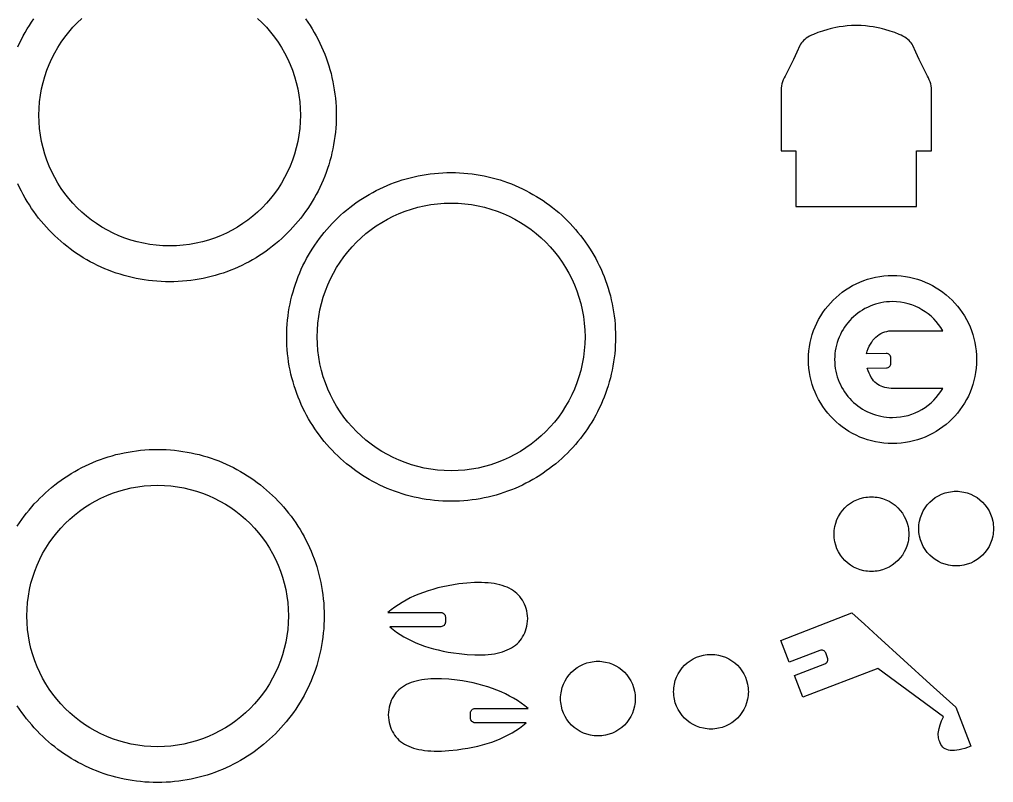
# Model space of a CAD drawing. Extents: x 0.1 to 14, y 0.2 to 11.9.
# Drawn here: x 6 to 13.82, y 0.16 to 6.29 of the extents above; entities that cross this region are included whole.
import ezdxf

# ---------------------------------------------------------------- set-up
doc = ezdxf.new("R2010")
doc.units = 0
doc.layers.add('Harley 2', color=1, linetype='CONTINUOUS')

msp = doc.modelspace()

# ---------------------------------------------------------------- linework, layer by layer
at = {"layer": 'Harley 2'}
for points in [[(5.9839, 6.0735), (5.9977, 6.103), (6.0121, 6.132), (6.0272, 6.1606), (6.043, 6.1889), (6.0594, 6.2167), (6.0765, 6.244), (6.0942, 6.2709), (6.1125, 6.2974)], [(8.2939, 6.2974), (8.3123, 6.2709), (8.33, 6.244), (8.3471, 6.2167), (8.3635, 6.1889), (8.3793, 6.1606), (8.3944, 6.132), (8.4088, 6.103), (8.4226, 6.0735), (8.4356, 6.0437), (8.448, 6.0135), (8.4596, 5.983), (8.4705, 5.9521), (8.4806, 5.9208), (8.49, 5.8893), (8.4986, 5.8574), (8.5065, 5.8252), (8.5136, 5.7927), (8.5198, 5.7599), (8.5253, 5.7268), (8.53, 5.6935), (8.5338, 5.6599), (8.5368, 5.6261), (8.539, 5.592), (8.5403, 5.5577), (8.5407, 5.5232), (8.5403, 5.4886), (8.539, 5.4543), (8.5368, 5.4203), (8.5338, 5.3864), (8.53, 5.3528), (8.5253, 5.3195), (8.5198, 5.2864), (8.5136, 5.2536), (8.5065, 5.2211), (8.4986, 5.1889), (8.49, 5.157), (8.4806, 5.1255), (8.4705, 5.0942), (8.4596, 5.0633), (8.448, 5.0328), (8.4356, 5.0026), (8.4226, 4.9728), (8.4088, 4.9434), (8.3944, 4.9143), (8.3793, 4.8857), (8.3635, 4.8575), (8.3471, 4.8297), (8.33, 4.8023), (8.3123, 4.7754), (8.2939, 4.749), (8.275, 4.723), (8.2554, 4.6975), (8.2353, 4.6724), (8.2145, 4.6479), (8.1932, 4.6239), (8.1714, 4.6004), (8.149, 4.5775), (8.126, 4.555), (8.1025, 4.5332), (8.0785, 4.5119), (8.054, 4.4911), (8.0289, 4.471), (8.0034, 4.4514), (7.9774, 4.4325), (7.951, 4.4141), (7.9241, 4.3964), (7.8967, 4.3793), (7.8689, 4.3629), (7.8407, 4.3471), (7.8121, 4.332), (7.783, 4.3176), (7.7536, 4.3038), (7.7238, 4.2908), (7.6936, 4.2785), (7.6631, 4.2668), (7.6322, 4.256), (7.6009, 4.2458), (7.5694, 4.2364), (7.5375, 4.2278), (7.5053, 4.2199), (7.4728, 4.2128), (7.44, 4.2066), (7.4069, 4.2011), (7.3736, 4.1964), (7.34, 4.1926), (7.3061, 4.1896), (7.2721, 4.1874), (7.2378, 4.1861), (7.2032, 4.1857), (7.1687, 4.1861), (7.1344, 4.1874), (7.1003, 4.1896), (7.0665, 4.1926), (7.0329, 4.1964), (6.9996, 4.2011), (6.9665, 4.2066), (6.9337, 4.2128), (6.9012, 4.2199), (6.869, 4.2278), (6.8371, 4.2364), (6.8056, 4.2458), (6.7743, 4.256), (6.7434, 4.2668), (6.7129, 4.2785), (6.6827, 4.2908), (6.6529, 4.3038), (6.6234, 4.3176), (6.5944, 4.332), (6.5658, 4.3471), (6.5375, 4.3629), (6.5098, 4.3793), (6.4824, 4.3964), (6.4555, 4.4141), (6.429, 4.4325), (6.403, 4.4514), (6.3775, 4.471), (6.3525, 4.4911), (6.328, 4.5119), (6.304, 4.5332), (6.2805, 4.555), (6.2575, 4.5775), (6.2351, 4.6004), (6.2132, 4.6239), (6.1919, 4.6479), (6.1712, 4.6724), (6.151, 4.6975), (6.1315, 4.723), (6.1125, 4.749), (6.0942, 4.7754), (6.0765, 4.8023), (6.0594, 4.8297), (6.043, 4.8575), (6.0272, 4.8857), (6.0121, 4.9143), (5.9977, 4.9434), (5.9839, 4.9728)], [(7.9092, 6.3004), (7.9457, 6.2656), (7.9804, 6.2291), (8.0134, 6.191), (8.0446, 6.1514), (8.0739, 6.1102), (8.1012, 6.0676), (8.1265, 6.0236), (8.1497, 5.9783), (8.1707, 5.9318), (8.1895, 5.8841), (8.206, 5.8354), (8.2202, 5.7855), (8.2319, 5.7347), (8.2411, 5.683), (8.2478, 5.6305), (8.2519, 5.5772), (8.2532, 5.5232), (8.2519, 5.4691), (8.2478, 5.4158), (8.2411, 5.3633), (8.2319, 5.3116), (8.2202, 5.2608), (8.206, 5.211), (8.1895, 5.1622), (8.1707, 5.1145), (8.1497, 5.068), (8.1265, 5.0227), (8.1012, 4.9787), (8.0739, 4.9361), (8.0446, 4.895), (8.0134, 4.8553), (7.9804, 4.8172), (7.9457, 4.7807), (7.9092, 4.746), (7.8711, 4.713), (7.8314, 4.6818), (7.7903, 4.6525), (7.7477, 4.6252), (7.7037, 4.5999), (7.6584, 4.5767), (7.6119, 4.5557), (7.5642, 4.5369), (7.5154, 4.5204), (7.4656, 4.5062), (7.4148, 4.4945), (7.3631, 4.4853), (7.3106, 4.4786), (7.2573, 4.4745), (7.2032, 4.4732), (7.1492, 4.4745), (7.0959, 4.4786), (7.0434, 4.4853), (6.9917, 4.4945), (6.9409, 4.5062), (6.891, 4.5204), (6.8423, 4.5369), (6.7946, 4.5557), (6.7481, 4.5767), (6.7028, 4.5999), (6.6588, 4.6252), (6.6162, 4.6525), (6.5751, 4.6818), (6.5354, 4.713), (6.4973, 4.746), (6.4608, 4.7807), (6.426, 4.8172), (6.393, 4.8553), (6.3619, 4.895), (6.3326, 4.9361), (6.3053, 4.9787), (6.28, 5.0227), (6.2568, 5.068), (6.2358, 5.1145), (6.217, 5.1622), (6.2005, 5.211), (6.1863, 5.2608), (6.1746, 5.3116), (6.1653, 5.3633), (6.1587, 5.4158), (6.1546, 5.4691), (6.1532, 5.5232), (6.1546, 5.5772), (6.1587, 5.6305), (6.1653, 5.683), (6.1746, 5.7347), (6.1863, 5.7855), (6.2005, 5.8354), (6.217, 5.8841), (6.2358, 5.9318), (6.2568, 5.9783), (6.28, 6.0236), (6.3053, 6.0676), (6.3326, 6.1102), (6.3619, 6.1514), (6.393, 6.191), (6.426, 6.2291), (6.4608, 6.2656), (6.4973, 6.3004)], [(5.9795, 2.2227), (5.9972, 2.2496), (6.0156, 2.2761), (6.0345, 2.3021), (6.0541, 2.3276), (6.0742, 2.3526), (6.095, 2.3771), (6.1163, 2.4011), (6.1381, 2.4246), (6.1606, 2.4476), (6.1835, 2.47), (6.207, 2.4919), (6.231, 2.5132), (6.2555, 2.5339), (6.2806, 2.5541), (6.3061, 2.5736), (6.3321, 2.5926), (6.3585, 2.6109), (6.3854, 2.6286), (6.4128, 2.6457), (6.4406, 2.6622), (6.4688, 2.6779), (6.4974, 2.693), (6.5265, 2.7075), (6.5559, 2.7212), (6.5857, 2.7343), (6.6159, 2.7466), (6.6464, 2.7582), (6.6773, 2.7691), (6.7086, 2.7792), (6.7401, 2.7886), (6.772, 2.7973), (6.8042, 2.8051), (6.8367, 2.8122), (6.8695, 2.8185), (6.9026, 2.824), (6.9359, 2.8286), (6.9695, 2.8325), (7.0034, 2.8355), (7.0374, 2.8376), (7.0717, 2.839), (7.1063, 2.8394), (7.1063, 2.8394), (7.1408, 2.839), (7.1751, 2.8376), (7.2092, 2.8355), (7.243, 2.8325), (7.2766, 2.8286), (7.3099, 2.824), (7.343, 2.8185), (7.3758, 2.8122), (7.4083, 2.8051), (7.4405, 2.7973), (7.4724, 2.7886), (7.5039, 2.7792), (7.5352, 2.7691), (7.5661, 2.7582), (7.5966, 2.7466), (7.6268, 2.7343), (7.6566, 2.7212), (7.6861, 2.7075), (7.7151, 2.693), (7.7437, 2.6779), (7.772, 2.6622), (7.7998, 2.6457), (7.8271, 2.6286), (7.854, 2.6109), (7.8805, 2.5926), (7.9065, 2.5736), (7.932, 2.5541), (7.957, 2.5339), (7.9815, 2.5132), (8.0055, 2.4919), (8.029, 2.47), (8.052, 2.4476), (8.0744, 2.4246), (8.0963, 2.4011), (8.1176, 2.3771), (8.1383, 2.3526), (8.1585, 2.3276), (8.178, 2.3021), (8.197, 2.2761), (8.2153, 2.2496), (8.233, 2.2227), (8.2501, 2.1954), (8.2665, 2.1676), (8.2823, 2.1394), (8.2974, 2.1107), (8.3118, 2.0817), (8.3256, 2.0523), (8.3386, 2.0224), (8.351, 1.9923), (8.3626, 1.9617), (8.3735, 1.9308), (8.3836, 1.8996), (8.393, 1.868), (8.4016, 1.8361), (8.4095, 1.8039), (8.4166, 1.7714), (8.4229, 1.7386), (8.4283, 1.7055), (8.433, 1.6722), (8.4369, 1.6386), (8.4399, 1.6048), (8.442, 1.5707), (8.4433, 1.5364), (8.4438, 1.5019), (8.4433, 1.4674), (8.442, 1.4331), (8.4399, 1.399), (8.4369, 1.3652), (8.433, 1.3316), (8.4283, 1.2982), (8.4229, 1.2652), (8.4166, 1.2324), (8.4095, 1.1999), (8.4016, 1.1677), (8.393, 1.1358), (8.3836, 1.1042), (8.3735, 1.073), (8.3626, 1.0421), (8.351, 1.0115), (8.3386, 0.9813), (8.3256, 0.9515), (8.3118, 0.9221), (8.2974, 0.893), (8.2823, 0.8644), (8.2665, 0.8362), (8.2501, 0.8084), (8.233, 0.781), (8.2153, 0.7541), (8.197, 0.7277), (8.178, 0.7017), (8.1585, 0.6762), (8.1383, 0.6512), (8.1176, 0.6266), (8.0963, 0.6026), (8.0744, 0.5791), (8.052, 0.5562), (8.029, 0.5338), (8.0055, 0.5119), (7.9815, 0.4906), (7.957, 0.4698), (7.932, 0.4497), (7.9065, 0.4301), (7.8805, 0.4112), (7.854, 0.3928), (7.8271, 0.3751), (7.7998, 0.358), (7.772, 0.3416), (7.7437, 0.3258), (7.7151, 0.3107), (7.6861, 0.2963), (7.6566, 0.2826), (7.6268, 0.2695), (7.5966, 0.2572), (7.5661, 0.2456), (7.5352, 0.2347), (7.5039, 0.2245), (7.4724, 0.2151), (7.4405, 0.2065), (7.4083, 0.1986), (7.3758, 0.1916), (7.343, 0.1853), (7.3099, 0.1798), (7.2766, 0.1751), (7.243, 0.1713), (7.2092, 0.1683), (7.1751, 0.1661), (7.1408, 0.1648), (7.1063, 0.1644), (7.0717, 0.1648), (7.0374, 0.1661), (7.0034, 0.1683), (6.9695, 0.1713), (6.9359, 0.1751), (6.9026, 0.1798), (6.8695, 0.1853), (6.8367, 0.1916), (6.8042, 0.1986), (6.772, 0.2065), (6.7401, 0.2151), (6.7086, 0.2245), (6.6773, 0.2347), (6.6464, 0.2456), (6.6159, 0.2572), (6.5857, 0.2695), (6.5559, 0.2826), (6.5265, 0.2963), (6.4974, 0.3107), (6.4688, 0.3258), (6.4406, 0.3416), (6.4128, 0.358), (6.3854, 0.3751), (6.3585, 0.3928), (6.3321, 0.4112), (6.3061, 0.4301), (6.2806, 0.4497), (6.2555, 0.4698), (6.231, 0.4906), (6.207, 0.5119), (6.1835, 0.5338), (6.1606, 0.5562), (6.1381, 0.5791), (6.1163, 0.6026), (6.095, 0.6266), (6.0742, 0.6512), (6.0541, 0.6762), (6.0345, 0.7017), (6.0156, 0.7277), (5.9972, 0.7541), (5.9795, 0.781)]]:
    msp.add_lwpolyline(points, dxfattribs=at)
for points in [[(12.2323, 4.7905), (12.7167, 4.7905), (13.2011, 4.7905), (13.2011, 5.2368), (13.321, 5.2364), (13.321, 5.7007), (13.3211, 5.7208), (13.32, 5.7401), (13.3176, 5.7584), (13.314, 5.7759), (13.3092, 5.7925), (13.3031, 5.8082), (13.2958, 5.823), (13.2873, 5.8369), (13.2215, 5.9716), (13.194, 6.0305), (13.1699, 6.0839), (13.1643, 6.0941), (13.1574, 6.104), (13.1494, 6.1136), (13.1401, 6.123), (13.1297, 6.132), (13.1182, 6.1408), (13.1055, 6.1492), (13.0918, 6.1574), (13.077, 6.1652), (13.0611, 6.1727), (13.0264, 6.1868), (12.9877, 6.1996), (12.9452, 6.2109), (12.9263, 6.2176), (12.9046, 6.2235), (12.8802, 6.2287), (12.853, 6.2332), (12.8231, 6.237), (12.7904, 6.2401), (12.7549, 6.2425), (12.7167, 6.2442), (12.6785, 6.2425), (12.643, 6.2401), (12.6103, 6.237), (12.5803, 6.2332), (12.5532, 6.2287), (12.5287, 6.2235), (12.5071, 6.2176), (12.4881, 6.2109), (12.4457, 6.1996), (12.407, 6.1868), (12.3722, 6.1727), (12.3564, 6.1652), (12.3416, 6.1574), (12.3278, 6.1492), (12.3152, 6.1408), (12.3036, 6.132), (12.2932, 6.123), (12.284, 6.1136), (12.2759, 6.104), (12.2691, 6.0941), (12.2634, 6.0839), (12.2394, 6.0305), (12.2118, 5.9716), (12.1461, 5.8369), (12.1376, 5.823), (12.1303, 5.8082), (12.1242, 5.7925), (12.1194, 5.7759), (12.1158, 5.7584), (12.1134, 5.7401), (12.1123, 5.7208), (12.1123, 5.7007), (12.1123, 5.2364), (12.2323, 5.2368), (12.2323, 4.7905)], [(9.4634, 5.0629), (9.4974, 5.0624), (9.5313, 5.0611), (9.5649, 5.059), (9.5983, 5.056), (9.6315, 5.0523), (9.6644, 5.0476), (9.697, 5.0422), (9.7294, 5.036), (9.7614, 5.0291), (9.7932, 5.0213), (9.8247, 5.0128), (9.8559, 5.0035), (9.8867, 4.9935), (9.9172, 4.9827), (9.9473, 4.9713), (9.9771, 4.9591), (10.0065, 4.9462), (10.0356, 4.9327), (10.0643, 4.9184), (10.0925, 4.9035), (10.1204, 4.8879), (10.1478, 4.8717), (10.1748, 4.8549), (10.2013, 4.8374), (10.2275, 4.8193), (10.2531, 4.8006), (10.2783, 4.7813), (10.303, 4.7614), (10.3272, 4.7409), (10.3509, 4.7199), (10.374, 4.6983), (10.3967, 4.6762), (10.4188, 4.6535), (10.4404, 4.6303), (10.4614, 4.6067), (10.4819, 4.5825), (10.5018, 4.5578), (10.5211, 4.5326), (10.5398, 4.5069), (10.5579, 4.4808), (10.5754, 4.4543), (10.5922, 4.4273), (10.6085, 4.3998), (10.624, 4.372), (10.6389, 4.3437), (10.6532, 4.3151), (10.6668, 4.286), (10.6796, 4.2566), (10.6918, 4.2268), (10.7033, 4.1967), (10.714, 4.1662), (10.724, 4.1353), (10.7333, 4.1042), (10.7418, 4.0727), (10.7496, 4.0409), (10.7566, 4.0089), (10.7628, 3.9765), (10.7682, 3.9439), (10.7728, 3.911), (10.7766, 3.8778), (10.7795, 3.8444), (10.7817, 3.8108), (10.7829, 3.7769), (10.7834, 3.7429), (10.7829, 3.7088), (10.7817, 3.6749), (10.7795, 3.6413), (10.7766, 3.6079), (10.7728, 3.5748), (10.7682, 3.5419), (10.7628, 3.5092), (10.7566, 3.4769), (10.7496, 3.4448), (10.7418, 3.413), (10.7333, 3.3815), (10.724, 3.3504), (10.714, 3.3195), (10.7033, 3.2891), (10.6918, 3.2589), (10.6796, 3.2291), (10.6668, 3.1997), (10.6532, 3.1706), (10.6389, 3.142), (10.624, 3.1137), (10.6085, 3.0859), (10.5922, 3.0584), (10.5754, 3.0314), (10.5579, 3.0049), (10.5398, 2.9788), (10.5211, 2.9531), (10.5018, 2.928), (10.4819, 2.9033), (10.4614, 2.8791), (10.4404, 2.8554), (10.4188, 2.8322), (10.3967, 2.8095), (10.374, 2.7874), (10.3509, 2.7658), (10.3272, 2.7448), (10.303, 2.7243), (10.2783, 2.7044), (10.2531, 2.6851), (10.2275, 2.6664), (10.2013, 2.6483), (10.1748, 2.6308), (10.1478, 2.614), (10.1204, 2.5978), (10.0925, 2.5822), (10.0643, 2.5673), (10.0356, 2.553), (10.0065, 2.5395), (9.9771, 2.5266), (9.9473, 2.5144), (9.9172, 2.503), (9.8867, 2.4922), (9.8559, 2.4822), (9.8247, 2.4729), (9.7932, 2.4644), (9.7614, 2.4567), (9.7294, 2.4497), (9.697, 2.4435), (9.6644, 2.4381), (9.6315, 2.4335), (9.5983, 2.4297), (9.5649, 2.4267), (9.5313, 2.4246), (9.4974, 2.4233), (9.4634, 2.4229), (9.4293, 2.4233), (9.3955, 2.4246), (9.3618, 2.4267), (9.3284, 2.4297), (9.2953, 2.4335), (9.2624, 2.4381), (9.2297, 2.4435), (9.1974, 2.4497), (9.1653, 2.4567), (9.1335, 2.4644), (9.102, 2.4729), (9.0709, 2.4822), (9.0401, 2.4922), (9.0096, 2.503), (8.9794, 2.5144), (8.9496, 2.5266), (8.9202, 2.5395), (8.8912, 2.553), (8.8625, 2.5673), (8.8342, 2.5822), (8.8064, 2.5978), (8.779, 2.614), (8.752, 2.6308), (8.7254, 2.6483), (8.6993, 2.6664), (8.6736, 2.6851), (8.6485, 2.7044), (8.6238, 2.7243), (8.5996, 2.7448), (8.5759, 2.7658), (8.5527, 2.7874), (8.53, 2.8095), (8.5079, 2.8322), (8.4863, 2.8554), (8.4653, 2.8791), (8.4448, 2.9033), (8.4249, 2.928), (8.4056, 2.9531), (8.3869, 2.9788), (8.3688, 3.0049), (8.3514, 3.0314), (8.3345, 3.0584), (8.3183, 3.0859), (8.3027, 3.1137), (8.2878, 3.142), (8.2736, 3.1706), (8.26, 3.1997), (8.2471, 3.2291), (8.2349, 3.2589), (8.2235, 3.2891), (8.2127, 3.3195), (8.2027, 3.3504), (8.1935, 3.3815), (8.1849, 3.413), (8.1772, 3.4448), (8.1702, 3.4769), (8.164, 3.5092), (8.1586, 3.5419), (8.154, 3.5748), (8.1502, 3.6079), (8.1472, 3.6413), (8.1451, 3.6749), (8.1438, 3.7088), (8.1434, 3.7429), (8.1438, 3.7769), (8.1451, 3.8108), (8.1472, 3.8444), (8.1502, 3.8778), (8.154, 3.911), (8.1586, 3.9439), (8.164, 3.9765), (8.1702, 4.0089), (8.1772, 4.0409), (8.1849, 4.0727), (8.1935, 4.1042), (8.2027, 4.1353), (8.2127, 4.1662), (8.2235, 4.1967), (8.2349, 4.2268), (8.2471, 4.2566), (8.26, 4.286), (8.2736, 4.3151), (8.2878, 4.3437), (8.3027, 4.372), (8.3183, 4.3998), (8.3345, 4.4273), (8.3514, 4.4543), (8.3688, 4.4808), (8.3869, 4.5069), (8.4056, 4.5326), (8.4249, 4.5578), (8.4448, 4.5825), (8.4653, 4.6067), (8.4863, 4.6303), (8.5079, 4.6535), (8.53, 4.6762), (8.5527, 4.6983), (8.5759, 4.7199), (8.5996, 4.7409), (8.6238, 4.7614), (8.6485, 4.7813), (8.6736, 4.8006), (8.6993, 4.8193), (8.7254, 4.8374), (8.752, 4.8549), (8.779, 4.8717), (8.8064, 4.8879), (8.8342, 4.9035), (8.8625, 4.9184), (8.8912, 4.9327), (8.9202, 4.9462), (8.9496, 4.9591), (8.9794, 4.9713), (9.0096, 4.9827), (9.0401, 4.9935), (9.0709, 5.0035), (9.102, 5.0128), (9.1335, 5.0213), (9.1653, 5.0291), (9.1974, 5.036), (9.2297, 5.0422), (9.2624, 5.0476), (9.2953, 5.0523), (9.3284, 5.056), (9.3618, 5.059), (9.3955, 5.0611), (9.4293, 5.0624), (9.4634, 5.0629)], [(9.4634, 4.8179), (9.5187, 4.8165), (9.5733, 4.8123), (9.6271, 4.8055), (9.68, 4.796), (9.732, 4.784), (9.783, 4.7695), (9.833, 4.7526), (9.8818, 4.7334), (9.9294, 4.7118), (9.9757, 4.6881), (10.0208, 4.6622), (10.0644, 4.6342), (10.1065, 4.6043), (10.1471, 4.5724), (10.1861, 4.5386), (10.2235, 4.503), (10.2591, 4.4656), (10.2929, 4.4266), (10.3248, 4.386), (10.3548, 4.3439), (10.3827, 4.3002), (10.4086, 4.2552), (10.4324, 4.2089), (10.4539, 4.1613), (10.4731, 4.1124), (10.49, 4.0625), (10.5045, 4.0115), (10.5165, 3.9595), (10.526, 3.9066), (10.5328, 3.8528), (10.537, 3.7982), (10.5384, 3.7429), (10.537, 3.6876), (10.5328, 3.633), (10.526, 3.5792), (10.5165, 3.5262), (10.5045, 3.4742), (10.49, 3.4232), (10.4731, 3.3733), (10.4539, 3.3245), (10.4324, 3.2768), (10.4086, 3.2305), (10.3827, 3.1855), (10.3548, 3.1419), (10.3248, 3.0997), (10.2929, 3.0591), (10.2591, 3.0201), (10.2235, 2.9828), (10.1861, 2.9472), (10.1471, 2.9134), (10.1065, 2.8815), (10.0644, 2.8515), (10.0208, 2.8235), (9.9757, 2.7976), (9.9294, 2.7739), (9.8818, 2.7524), (9.833, 2.7331), (9.783, 2.7162), (9.732, 2.7017), (9.68, 2.6897), (9.6271, 2.6803), (9.5733, 2.6734), (9.5187, 2.6693), (9.4634, 2.6679), (9.4081, 2.6693), (9.3535, 2.6734), (9.2997, 2.6803), (9.2468, 2.6897), (9.1947, 2.7017), (9.1437, 2.7162), (9.0938, 2.7331), (9.045, 2.7524), (8.9974, 2.7739), (8.951, 2.7976), (8.906, 2.8235), (8.8624, 2.8515), (8.8202, 2.8815), (8.7796, 2.9134), (8.7406, 2.9472), (8.7033, 2.9828), (8.6677, 3.0201), (8.6339, 3.0591), (8.602, 3.0997), (8.572, 3.1419), (8.544, 3.1855), (8.5181, 3.2305), (8.4944, 3.2768), (8.4729, 3.3245), (8.4536, 3.3733), (8.4367, 3.4232), (8.4222, 3.4742), (8.4102, 3.5262), (8.4008, 3.5792), (8.3939, 3.633), (8.3898, 3.6876), (8.3884, 3.7429), (8.3898, 3.7982), (8.3939, 3.8528), (8.4008, 3.9066), (8.4102, 3.9595), (8.4222, 4.0115), (8.4367, 4.0625), (8.4536, 4.1124), (8.4729, 4.1613), (8.4944, 4.2089), (8.5181, 4.2552), (8.544, 4.3002), (8.572, 4.3439), (8.602, 4.386), (8.6339, 4.4266), (8.6677, 4.4656), (8.7033, 4.503), (8.7406, 4.5386), (8.7796, 4.5724), (8.8202, 4.6043), (8.8624, 4.6342), (8.906, 4.6622), (8.951, 4.6881), (8.9974, 4.7118), (9.045, 4.7334), (9.0938, 4.7526), (9.1437, 4.7695), (9.1947, 4.784), (9.2468, 4.796), (9.2997, 4.8055), (9.3535, 4.8123), (9.4081, 4.8165), (9.4634, 4.8179)], [(13.008, 4.2361), (13.0428, 4.2352), (13.0771, 4.2326), (13.1108, 4.2283), (13.1441, 4.2223), (13.1767, 4.2148), (13.2087, 4.2057), (13.2401, 4.1951), (13.2708, 4.183), (13.3007, 4.1695), (13.3298, 4.1546), (13.358, 4.1383), (13.3854, 4.1208), (13.4119, 4.1019), (13.4374, 4.0819), (13.4619, 4.0607), (13.4853, 4.0383), (13.5077, 4.0149), (13.5289, 3.9904), (13.5489, 3.9649), (13.5678, 3.9384), (13.5853, 3.911), (13.6016, 3.8828), (13.6165, 3.8537), (13.63, 3.8238), (13.6421, 3.7931), (13.6527, 3.7618), (13.6618, 3.7297), (13.6693, 3.6971), (13.6753, 3.6638), (13.6796, 3.6301), (13.6822, 3.5958), (13.683, 3.5611), (13.6822, 3.5263), (13.6796, 3.4921), (13.6753, 3.4583), (13.6693, 3.425), (13.6618, 3.3924), (13.6527, 3.3604), (13.6421, 3.329), (13.63, 3.2983), (13.6165, 3.2684), (13.6016, 3.2393), (13.5853, 3.2111), (13.5678, 3.1837), (13.5489, 3.1572), (13.5289, 3.1317), (13.5077, 3.1072), (13.4853, 3.0838), (13.4619, 3.0614), (13.4374, 3.0402), (13.4119, 3.0202), (13.3854, 3.0014), (13.358, 2.9838), (13.3298, 2.9675), (13.3007, 2.9526), (13.2708, 2.9391), (13.2401, 2.927), (13.2087, 2.9164), (13.1767, 2.9073), (13.1441, 2.8998), (13.1108, 2.8938), (13.0771, 2.8895), (13.0428, 2.8869), (13.008, 2.8861), (12.9733, 2.8869), (12.939, 2.8895), (12.9053, 2.8938), (12.872, 2.8998), (12.8394, 2.9073), (12.8073, 2.9164), (12.776, 2.927), (12.7453, 2.9391), (12.7154, 2.9526), (12.6863, 2.9675), (12.6581, 2.9838), (12.6307, 3.0014), (12.6042, 3.0202), (12.5787, 3.0402), (12.5542, 3.0614), (12.5308, 3.0838), (12.5084, 3.1072), (12.4872, 3.1317), (12.4672, 3.1572), (12.4483, 3.1837), (12.4308, 3.2111), (12.4145, 3.2393), (12.3996, 3.2684), (12.3861, 3.2983), (12.374, 3.329), (12.3634, 3.3604), (12.3543, 3.3924), (12.3468, 3.425), (12.3408, 3.4583), (12.3365, 3.4921), (12.3339, 3.5263), (12.333, 3.5611), (12.3339, 3.5958), (12.3365, 3.6301), (12.3408, 3.6638), (12.3468, 3.6971), (12.3543, 3.7297), (12.3634, 3.7618), (12.374, 3.7931), (12.3861, 3.8238), (12.3996, 3.8537), (12.4145, 3.8828), (12.4308, 3.911), (12.4483, 3.9384), (12.4672, 3.9649), (12.4872, 3.9904), (12.5084, 4.0149), (12.5308, 4.0383), (12.5542, 4.0607), (12.5787, 4.0819), (12.6042, 4.1019), (12.6307, 4.1208), (12.6581, 4.1383), (12.6863, 4.1546), (12.7154, 4.1695), (12.7453, 4.183), (12.776, 4.1951), (12.8073, 4.2057), (12.8394, 4.2148), (12.872, 4.2223), (12.9053, 4.2283), (12.939, 4.2326), (12.9733, 4.2352), (13.008, 4.2361)], [(12.8049, 3.4929), (12.9586, 3.4942), (12.966, 3.495), (12.9728, 3.4972), (12.9791, 3.5007), (12.9845, 3.5052), (12.9889, 3.5107), (12.9923, 3.5169), (12.9944, 3.5238), (12.9951, 3.5312), (12.9947, 3.5728), (12.9939, 3.5802), (12.9917, 3.587), (12.9882, 3.5933), (12.9837, 3.5986), (12.9782, 3.6031), (12.9719, 3.6064), (12.965, 3.6085), (12.9576, 3.6092), (12.7976, 3.6078), (12.8047, 3.6294), (12.8126, 3.6495), (12.8211, 3.6683), (12.8303, 3.6857), (12.8402, 3.7017), (12.8509, 3.7164), (12.8622, 3.7298), (12.8743, 3.7418), (12.887, 3.7526), (12.9005, 3.762), (12.9148, 3.7702), (12.9297, 3.7772), (12.9454, 3.7828), (12.9619, 3.7873), (12.9791, 3.7905), (12.997, 3.7925), (13.4114, 3.7925), (13.3956, 3.8181), (13.3781, 3.8426), (13.3592, 3.8659), (13.3388, 3.8879), (13.3171, 3.9085), (13.294, 3.9277), (13.2697, 3.9454), (13.2443, 3.9616), (13.2178, 3.9761), (13.1903, 3.989), (13.1619, 4), (13.1326, 4.0092), (13.1025, 4.0165), (13.0716, 4.0217), (13.0401, 4.025), (13.008, 4.0261), (12.9841, 4.0254), (12.9605, 4.0237), (12.9372, 4.0207), (12.9143, 4.0166), (12.8918, 4.0114), (12.8698, 4.0051), (12.8482, 3.9978), (12.8271, 3.9895), (12.8065, 3.9802), (12.7864, 3.9699), (12.7669, 3.9587), (12.7481, 3.9466), (12.7298, 3.9337), (12.7123, 3.9199), (12.6954, 3.9052), (12.6793, 3.8898), (12.6639, 3.8737), (12.6492, 3.8568), (12.6354, 3.8393), (12.6225, 3.821), (12.6104, 3.8022), (12.5992, 3.7827), (12.5889, 3.7626), (12.5796, 3.742), (12.5713, 3.7209), (12.564, 3.6993), (12.5577, 3.6773), (12.5525, 3.6548), (12.5484, 3.6319), (12.5454, 3.6086), (12.5436, 3.585), (12.543, 3.5611), (12.5436, 3.5371), (12.5454, 3.5135), (12.5484, 3.4902), (12.5525, 3.4674), (12.5577, 3.4449), (12.564, 3.4228), (12.5713, 3.4012), (12.5796, 3.3801), (12.5889, 3.3595), (12.5992, 3.3394), (12.6104, 3.32), (12.6225, 3.3011), (12.6354, 3.2829), (12.6492, 3.2653), (12.6639, 3.2484), (12.6793, 3.2323), (12.6954, 3.2169), (12.7123, 3.2023), (12.7298, 3.1884), (12.7481, 3.1755), (12.7669, 3.1634), (12.7864, 3.1522), (12.8065, 3.1419), (12.8271, 3.1326), (12.8482, 3.1243), (12.8698, 3.117), (12.8918, 3.1107), (12.9143, 3.1055), (12.9372, 3.1014), (12.9605, 3.0985), (12.9841, 3.0967), (13.008, 3.0961), (13.0401, 3.0971), (13.0716, 3.1004), (13.1025, 3.1056), (13.1326, 3.1129), (13.1619, 3.1221), (13.1903, 3.1332), (13.2178, 3.146), (13.2443, 3.1605), (13.2697, 3.1767), (13.294, 3.1944), (13.3171, 3.2136), (13.3388, 3.2342), (13.3592, 3.2562), (13.3781, 3.2795), (13.3956, 3.304), (13.4114, 3.3296), (12.997, 3.3296), (12.9791, 3.3314), (12.9622, 3.3339), (12.9461, 3.3373), (12.9309, 3.3416), (12.9165, 3.3469), (12.9029, 3.3533), (12.89, 3.3608), (12.8779, 3.3696), (12.8666, 3.3796), (12.8559, 3.391), (12.8459, 3.4039), (12.8365, 3.4183), (12.8278, 3.4344), (12.8196, 3.4521), (12.812, 3.4716), (12.8049, 3.4929)], [(7.1063, 2.5519), (7.1603, 2.5505), (7.2136, 2.5465), (7.2661, 2.5398), (7.3178, 2.5306), (7.3686, 2.5188), (7.4185, 2.5047), (7.4673, 2.4882), (7.5149, 2.4694), (7.5614, 2.4483), (7.6067, 2.4251), (7.6507, 2.3999), (7.6933, 2.3725), (7.7345, 2.3433), (7.7741, 2.3121), (7.8122, 2.2791), (7.8487, 2.2443), (7.8835, 2.2078), (7.9165, 2.1697), (7.9476, 2.1301), (7.9769, 2.0889), (8.0042, 2.0463), (8.0295, 2.0023), (8.0527, 1.9571), (8.0737, 1.9106), (8.0925, 1.8629), (8.109, 1.8141), (8.1232, 1.7643), (8.1349, 1.7135), (8.1442, 1.6618), (8.1508, 1.6092), (8.1549, 1.5559), (8.1563, 1.5019), (8.1549, 1.4479), (8.1508, 1.3945), (8.1442, 1.342), (8.1349, 1.2903), (8.1232, 1.2395), (8.109, 1.1897), (8.0925, 1.1409), (8.0737, 1.0932), (8.0527, 1.0467), (8.0295, 1.0014), (8.0042, 0.9575), (7.9769, 0.9149), (7.9476, 0.8737), (7.9165, 0.834), (7.8835, 0.7959), (7.8487, 0.7595), (7.8122, 0.7247), (7.7741, 0.6917), (7.7345, 0.6605), (7.6933, 0.6312), (7.6507, 0.6039), (7.6067, 0.5786), (7.5614, 0.5554), (7.5149, 0.5344), (7.4673, 0.5156), (7.4185, 0.4991), (7.3686, 0.4849), (7.3178, 0.4732), (7.2661, 0.464), (7.2136, 0.4573), (7.1603, 0.4533), (7.1063, 0.4519), (7.0522, 0.4533), (6.9989, 0.4573), (6.9464, 0.464), (6.8947, 0.4732), (6.8439, 0.4849), (6.7941, 0.4991), (6.7453, 0.5156), (6.6976, 0.5344), (6.6511, 0.5554), (6.6058, 0.5786), (6.5618, 0.6039), (6.5192, 0.6312), (6.4781, 0.6605), (6.4384, 0.6917), (6.4003, 0.7247), (6.3638, 0.7595), (6.3291, 0.7959), (6.2961, 0.834), (6.2649, 0.8737), (6.2356, 0.9149), (6.2083, 0.9575), (6.183, 1.0014), (6.1598, 1.0467), (6.1388, 1.0932), (6.12, 1.1409), (6.1035, 1.1897), (6.0893, 1.2395), (6.0776, 1.2903), (6.0684, 1.342), (6.0617, 1.3945), (6.0576, 1.4479), (6.0563, 1.5019), (6.0576, 1.5559), (6.0617, 1.6092), (6.0684, 1.6618), (6.0776, 1.7135), (6.0893, 1.7643), (6.1035, 1.8141), (6.12, 1.8629), (6.1388, 1.9106), (6.1598, 1.9571), (6.183, 2.0023), (6.2083, 2.0463), (6.2356, 2.0889), (6.2649, 2.1301), (6.2961, 2.1697), (6.3291, 2.2078), (6.3638, 2.2443), (6.4003, 2.2791), (6.4384, 2.3121), (6.4781, 2.3433), (6.5192, 2.3725), (6.5618, 2.3999), (6.6058, 2.4251), (6.6511, 2.4483), (6.6976, 2.4694), (6.7453, 2.4882), (6.7941, 2.5047), (6.8439, 2.5188), (6.8947, 2.5306), (6.9464, 2.5398), (6.9989, 2.5465), (7.0522, 2.5505), (7.1063, 2.5519)], [(13.5187, 2.5034), (13.5341, 2.503), (13.5494, 2.5019), (13.5644, 2.4999), (13.5791, 2.4973), (13.6079, 2.4899), (13.6354, 2.4798), (13.6617, 2.4672), (13.6864, 2.4522), (13.7095, 2.4349), (13.7308, 2.4155), (13.7502, 2.3942), (13.7674, 2.3711), (13.7825, 2.3464), (13.7951, 2.3202), (13.8052, 2.2926), (13.8126, 2.2639), (13.8152, 2.2491), (13.8171, 2.2341), (13.8183, 2.2188), (13.8187, 2.2034), (13.8183, 2.188), (13.8171, 2.1727), (13.8152, 2.1577), (13.8126, 2.1429), (13.8052, 2.1142), (13.7951, 2.0866), (13.7825, 2.0604), (13.7674, 2.0357), (13.7502, 2.0126), (13.7308, 1.9913), (13.7095, 1.9719), (13.6864, 1.9546), (13.6617, 1.9396), (13.6354, 1.927), (13.6079, 1.9169), (13.5791, 1.9095), (13.5644, 1.9069), (13.5494, 1.905), (13.5341, 1.9038), (13.5187, 1.9034), (13.5033, 1.9038), (13.488, 1.905), (13.473, 1.9069), (13.4582, 1.9095), (13.4295, 1.9169), (13.4019, 1.927), (13.3757, 1.9396), (13.351, 1.9546), (13.3279, 1.9719), (13.3066, 1.9913), (13.2872, 2.0126), (13.2699, 2.0357), (13.2549, 2.0604), (13.2423, 2.0866), (13.2322, 2.1142), (13.2248, 2.1429), (13.2221, 2.1577), (13.2202, 2.1727), (13.2191, 2.188), (13.2187, 2.2034), (13.2191, 2.2188), (13.2202, 2.2341), (13.2221, 2.2491), (13.2248, 2.2639), (13.2322, 2.2926), (13.2423, 2.3202), (13.2549, 2.3464), (13.2699, 2.3711), (13.2872, 2.3942), (13.3066, 2.4155), (13.3279, 2.4349), (13.351, 2.4522), (13.3757, 2.4672), (13.4019, 2.4798), (13.4295, 2.4899), (13.4582, 2.4973), (13.473, 2.4999), (13.488, 2.5019), (13.5033, 2.503), (13.5187, 2.5034)], [(12.8382, 2.4589), (12.8536, 2.4585), (12.8688, 2.4573), (12.8838, 2.4554), (12.8986, 2.4528), (12.9274, 2.4454), (12.9549, 2.4353), (12.9811, 2.4227), (13.0059, 2.4077), (13.029, 2.3904), (13.0503, 2.371), (13.0696, 2.3497), (13.0869, 2.3266), (13.1019, 2.3019), (13.1146, 2.2757), (13.1247, 2.2481), (13.1321, 2.2194), (13.1347, 2.2046), (13.1366, 2.1896), (13.1378, 2.1743), (13.1382, 2.1589), (13.1378, 2.1435), (13.1366, 2.1282), (13.1347, 2.1132), (13.1321, 2.0984), (13.1247, 2.0697), (13.1146, 2.0421), (13.1019, 2.0159), (13.0869, 1.9912), (13.0696, 1.9681), (13.0503, 1.9468), (13.029, 1.9274), (13.0059, 1.9101), (12.9811, 1.8951), (12.9549, 1.8825), (12.9274, 1.8724), (12.8986, 1.865), (12.8838, 1.8624), (12.8688, 1.8604), (12.8536, 1.8593), (12.8382, 1.8589), (12.8227, 1.8593), (12.8075, 1.8604), (12.7925, 1.8624), (12.7777, 1.865), (12.749, 1.8724), (12.7214, 1.8825), (12.6952, 1.8951), (12.6704, 1.9101), (12.6473, 1.9274), (12.626, 1.9468), (12.6067, 1.9681), (12.5894, 1.9912), (12.5744, 2.0159), (12.5617, 2.0421), (12.5516, 2.0697), (12.5442, 2.0984), (12.5416, 2.1132), (12.5397, 2.1282), (12.5385, 2.1435), (12.5382, 2.1589), (12.5385, 2.1743), (12.5397, 2.1896), (12.5416, 2.2046), (12.5442, 2.2194), (12.5516, 2.2481), (12.5617, 2.2757), (12.5744, 2.3019), (12.5894, 2.3266), (12.6067, 2.3497), (12.626, 2.371), (12.6473, 2.3904), (12.6704, 2.4077), (12.6952, 2.4227), (12.7214, 2.4353), (12.749, 2.4454), (12.7777, 2.4528), (12.7925, 2.4554), (12.8075, 2.4573), (12.8227, 2.4585), (12.8382, 2.4589)], [(8.9697, 1.4139), (8.9971, 1.3921), (9.0253, 1.3715), (9.0543, 1.3522), (9.0842, 1.3341), (9.115, 1.3172), (9.1467, 1.3014), (9.1795, 1.2868), (9.2133, 1.2732), (9.2482, 1.2607), (9.2843, 1.2492), (9.3215, 1.2386), (9.3599, 1.229), (9.3996, 1.2203), (9.4406, 1.2125), (9.483, 1.2055), (9.5267, 1.1993), (9.5915, 1.1928), (9.6523, 1.1895), (9.6812, 1.1891), (9.709, 1.1895), (9.7359, 1.1907), (9.7617, 1.1927), (9.7865, 1.1954), (9.8103, 1.199), (9.8331, 1.2034), (9.8549, 1.2086), (9.8757, 1.2146), (9.8955, 1.2214), (9.9142, 1.229), (9.932, 1.2374), (9.9487, 1.2466), (9.9644, 1.2567), (9.9792, 1.2675), (9.9929, 1.2791), (10.0056, 1.2915), (10.0173, 1.3047), (10.0279, 1.3188), (10.0376, 1.3336), (10.0463, 1.3492), (10.0539, 1.3657), (10.0605, 1.3829), (10.0662, 1.4009), (10.0708, 1.4198), (10.0744, 1.4394), (10.077, 1.4599), (10.0786, 1.4811), (10.0769, 1.5024), (10.0741, 1.5228), (10.0704, 1.5424), (10.0656, 1.5612), (10.0599, 1.5792), (10.0532, 1.5964), (10.0454, 1.6128), (10.0366, 1.6284), (10.0269, 1.6432), (10.0161, 1.6571), (10.0043, 1.6703), (9.9915, 1.6826), (9.9778, 1.6941), (9.963, 1.7048), (9.9472, 1.7148), (9.9304, 1.7239), (9.9126, 1.7321), (9.8938, 1.7396), (9.8739, 1.7463), (9.8531, 1.7522), (9.8313, 1.7572), (9.8085, 1.7615), (9.7846, 1.7649), (9.7598, 1.7675), (9.734, 1.7693), (9.7071, 1.7703), (9.6792, 1.7705), (9.6504, 1.7699), (9.5897, 1.7663), (9.5249, 1.7594), (9.481, 1.7527), (9.4382, 1.7451), (9.3965, 1.7363), (9.356, 1.7266), (9.3165, 1.7158), (9.2781, 1.704), (9.2408, 1.6911), (9.2046, 1.6772), (9.1695, 1.6623), (9.1355, 1.6464), (9.1026, 1.6294), (9.0708, 1.6113), (9.04, 1.5923), (9.0104, 1.5722), (8.9819, 1.551), (8.9545, 1.5289), (9.3801, 1.5308), (9.3875, 1.53), (9.3944, 1.5279), (9.4006, 1.5246), (9.4061, 1.5201), (9.4106, 1.5147), (9.4141, 1.5085), (9.4163, 1.5016), (9.417, 1.4942), (9.4172, 1.4526), (9.4165, 1.4453), (9.4144, 1.4384), (9.411, 1.4321), (9.4065, 1.4267), (9.4011, 1.4221), (9.3948, 1.4187), (9.388, 1.4165), (9.3806, 1.4158), (8.9697, 1.4139)], [(12.2195, 1.0228), (12.4653, 1.1183), (12.4719, 1.1216), (12.4776, 1.1261), (12.4822, 1.1316), (12.4857, 1.1377), (12.4879, 1.1444), (12.4888, 1.1515), (12.4883, 1.1587), (12.4864, 1.1658), (12.4713, 1.2046), (12.4679, 1.2112), (12.4634, 1.2168), (12.458, 1.2214), (12.4518, 1.2248), (12.4451, 1.227), (12.4381, 1.2279), (12.4309, 1.2274), (12.4237, 1.2255), (12.1787, 1.1303), (12.1105, 1.306), (12.6814, 1.5258), (12.7829, 1.435), (12.8868, 1.3409), (13.0985, 1.1473), (13.3103, 0.9538), (13.4141, 0.8597), (13.5157, 0.7689), (13.6361, 0.456), (13.6109, 0.4466), (13.5871, 0.4387), (13.5645, 0.4323), (13.5433, 0.4274), (13.5233, 0.4239), (13.5047, 0.4219), (13.4874, 0.4213), (13.4715, 0.4222), (13.4568, 0.4246), (13.4435, 0.4284), (13.4314, 0.4337), (13.4208, 0.4404), (13.4114, 0.4487), (13.4033, 0.4583), (13.3966, 0.4695), (13.3911, 0.4821), (13.3863, 0.4914), (13.3824, 0.5013), (13.3793, 0.5117), (13.377, 0.5226), (13.3756, 0.534), (13.3751, 0.5459), (13.3754, 0.5583), (13.3766, 0.5713), (13.3814, 0.5987), (13.3897, 0.6281), (13.4014, 0.6597), (13.4165, 0.6932), (12.8884, 1.0803), (12.2866, 0.8486), (12.2195, 1.0228)], [(11.5499, 1.1936), (11.5653, 1.1932), (11.5805, 1.192), (11.5956, 1.1901), (11.6103, 1.1875), (11.6391, 1.1801), (11.6666, 1.17), (11.6929, 1.1573), (11.7176, 1.1423), (11.7407, 1.125), (11.762, 1.1057), (11.7814, 1.0844), (11.7986, 1.0613), (11.8137, 1.0365), (11.8263, 1.0103), (11.8364, 0.9828), (11.8438, 0.954), (11.8464, 0.9392), (11.8483, 0.9242), (11.8495, 0.909), (11.8499, 0.8936), (11.8495, 0.8781), (11.8483, 0.8629), (11.8464, 0.8479), (11.8438, 0.8331), (11.8364, 0.8044), (11.8263, 0.7768), (11.8137, 0.7506), (11.7986, 0.7258), (11.7814, 0.7027), (11.762, 0.6814), (11.7407, 0.6621), (11.7176, 0.6448), (11.6929, 0.6298), (11.6666, 0.6171), (11.6391, 0.607), (11.6103, 0.5997), (11.5956, 0.597), (11.5805, 0.5951), (11.5653, 0.594), (11.5499, 0.5936), (11.5344, 0.594), (11.5192, 0.5951), (11.5042, 0.597), (11.4894, 0.5997), (11.4607, 0.607), (11.4331, 0.6171), (11.4069, 0.6298), (11.3822, 0.6448), (11.3591, 0.6621), (11.3378, 0.6814), (11.3184, 0.7027), (11.3011, 0.7258), (11.2861, 0.7506), (11.2735, 0.7768), (11.2634, 0.8044), (11.256, 0.8331), (11.2533, 0.8479), (11.2514, 0.8629), (11.2503, 0.8781), (11.2499, 0.8936), (11.2503, 0.909), (11.2514, 0.9242), (11.2533, 0.9392), (11.256, 0.954), (11.2634, 0.9828), (11.2735, 1.0103), (11.2861, 1.0365), (11.3011, 1.0613), (11.3184, 1.0844), (11.3378, 1.1057), (11.3591, 1.125), (11.3822, 1.1423), (11.4069, 1.1573), (11.4331, 1.17), (11.4607, 1.1801), (11.4894, 1.1875), (11.5042, 1.1901), (11.5192, 1.192), (11.5344, 1.1932), (11.5499, 1.1936)], [(10.6423, 1.1383), (10.6577, 1.1379), (10.673, 1.1367), (10.688, 1.1348), (10.7028, 1.1322), (10.7315, 1.1248), (10.7591, 1.1147), (10.7853, 1.1021), (10.81, 1.087), (10.8331, 1.0698), (10.8544, 1.0504), (10.8738, 1.0291), (10.8911, 1.006), (10.9061, 0.9813), (10.9187, 0.955), (10.9288, 0.9275), (10.9362, 0.8987), (10.9388, 0.884), (10.9408, 0.869), (10.9419, 0.8537), (10.9423, 0.8383), (10.9419, 0.8228), (10.9408, 0.8076), (10.9388, 0.7926), (10.9362, 0.7778), (10.9288, 0.7491), (10.9187, 0.7215), (10.9061, 0.6953), (10.8911, 0.6706), (10.8738, 0.6475), (10.8544, 0.6262), (10.8331, 0.6068), (10.81, 0.5895), (10.7853, 0.5745), (10.7591, 0.5619), (10.7315, 0.5518), (10.7028, 0.5444), (10.688, 0.5417), (10.673, 0.5398), (10.6577, 0.5387), (10.6423, 0.5383), (10.6269, 0.5387), (10.6116, 0.5398), (10.5966, 0.5417), (10.5819, 0.5444), (10.5531, 0.5518), (10.5255, 0.5619), (10.4993, 0.5745), (10.4746, 0.5895), (10.4515, 0.6068), (10.4302, 0.6262), (10.4108, 0.6475), (10.3935, 0.6706), (10.3785, 0.6953), (10.3659, 0.7215), (10.3558, 0.7491), (10.3484, 0.7778), (10.3458, 0.7926), (10.3439, 0.8076), (10.3427, 0.8228), (10.3423, 0.8383), (10.3427, 0.8537), (10.3439, 0.869), (10.3458, 0.884), (10.3484, 0.8987), (10.3558, 0.9275), (10.3659, 0.955), (10.3785, 0.9813), (10.3935, 1.006), (10.4108, 1.0291), (10.4302, 1.0504), (10.4515, 1.0698), (10.4746, 1.087), (10.4993, 1.1021), (10.5255, 1.1147), (10.5531, 1.1248), (10.5819, 1.1322), (10.5966, 1.1348), (10.6116, 1.1367), (10.6269, 1.1379), (10.6423, 1.1383)], [(8.9577, 0.7073), (8.9594, 0.6861), (8.962, 0.6657), (8.9657, 0.646), (8.9704, 0.6272), (8.9761, 0.6092), (8.9828, 0.592), (8.9905, 0.5756), (8.9992, 0.5599), (9.0089, 0.5451), (9.0196, 0.5312), (9.0313, 0.518), (9.0441, 0.5056), (9.0578, 0.494), (9.0726, 0.4833), (9.0884, 0.4733), (9.1051, 0.4641), (9.1229, 0.4558), (9.1417, 0.4482), (9.1615, 0.4415), (9.1823, 0.4356), (9.2041, 0.4305), (9.2269, 0.4261), (9.2507, 0.4226), (9.2756, 0.4199), (9.3014, 0.418), (9.3282, 0.4169), (9.3561, 0.4166), (9.385, 0.4172), (9.4457, 0.4206), (9.5105, 0.4273), (9.5542, 0.4336), (9.5966, 0.4408), (9.6375, 0.4488), (9.6772, 0.4576), (9.7156, 0.4674), (9.7528, 0.478), (9.7888, 0.4897), (9.8237, 0.5023), (9.8574, 0.516), (9.8902, 0.5307), (9.9219, 0.5466), (9.9526, 0.5636), (9.9824, 0.5818), (10.0114, 0.6012), (10.0395, 0.6218), (10.0668, 0.6438), (9.6559, 0.6443), (9.6486, 0.645), (9.6417, 0.6472), (9.6354, 0.6506), (9.63, 0.6551), (9.6255, 0.6605), (9.6221, 0.6668), (9.6199, 0.6736), (9.6192, 0.681), (9.6192, 0.7226), (9.62, 0.73), (9.6221, 0.7369), (9.6255, 0.7431), (9.6301, 0.7485), (9.6355, 0.753), (9.6418, 0.7564), (9.6487, 0.7585), (9.6561, 0.7593), (10.0816, 0.7588), (10.0542, 0.7809), (10.0256, 0.8019), (9.9959, 0.8219), (9.9651, 0.8409), (9.9332, 0.8588), (9.9003, 0.8757), (9.8662, 0.8915), (9.8311, 0.9063), (9.7948, 0.9201), (9.7575, 0.9328), (9.7191, 0.9445), (9.6795, 0.9552), (9.6389, 0.9648), (9.5972, 0.9734), (9.5544, 0.9809), (9.5105, 0.9874), (9.4457, 0.9941), (9.385, 0.9975), (9.3561, 0.9981), (9.3282, 0.9978), (9.3014, 0.9967), (9.2756, 0.9948), (9.2507, 0.9921), (9.2269, 0.9886), (9.2041, 0.9842), (9.1823, 0.9791), (9.1615, 0.9732), (9.1417, 0.9665), (9.1229, 0.9589), (9.1051, 0.9506), (9.0884, 0.9414), (9.0726, 0.9314), (9.0578, 0.9207), (9.0441, 0.9091), (9.0313, 0.8967), (9.0196, 0.8835), (9.0089, 0.8695), (8.9992, 0.8547), (8.9905, 0.8391), (8.9828, 0.8227), (8.9761, 0.8055), (8.9704, 0.7875), (8.9657, 0.7687), (8.962, 0.749), (8.9594, 0.7286), (8.9577, 0.7073)]]:
    msp.add_lwpolyline(points, close=True, dxfattribs=at)

doc.saveas('drawing.dxf')
